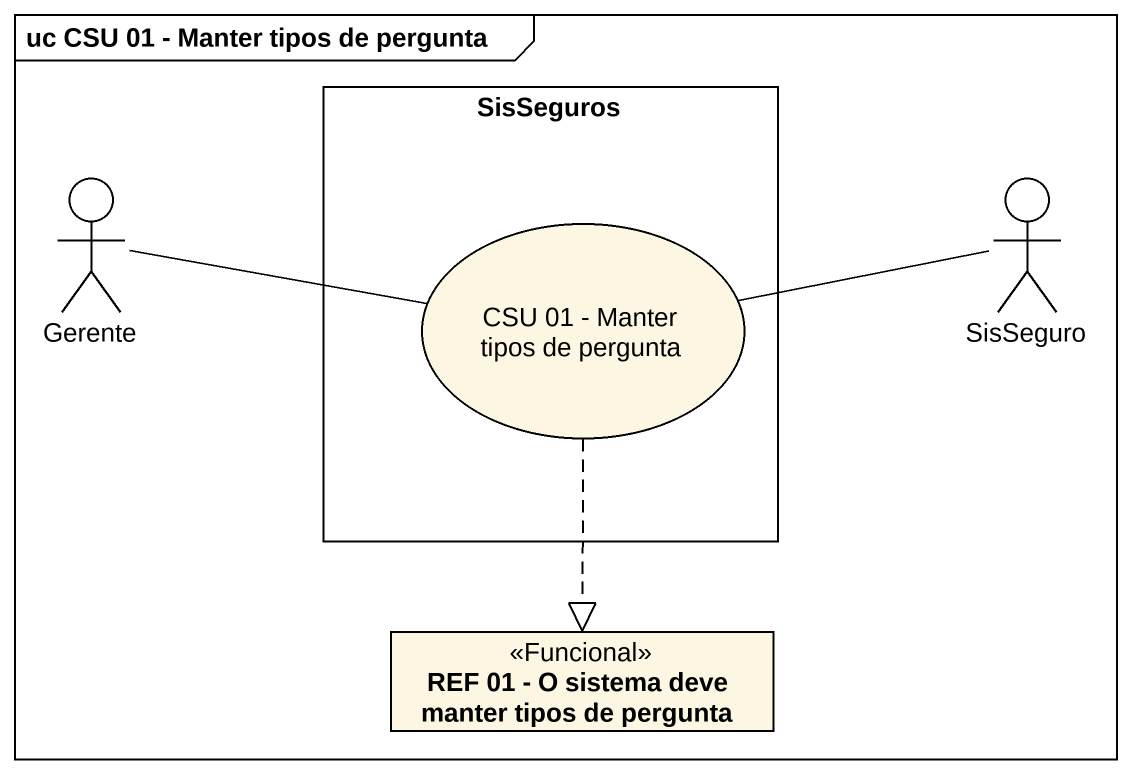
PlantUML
@startuml
mainframe uc CSU 01 - Manter tipos de pergunta
allowmixing
hide circle
hide empty members
rectangle SisSeguros {
  usecase "CSU 01 - Manter tipos de pergunta" as CSU_01_Manter_tipos_de
}
actor Gerente
actor SisSeguro
class "REF 01 - O sistema deve manter tipos de pergunta" as REF_01_O_sistema_deve <<Funcional>>
Gerente -right- CSU_01_Manter_tipos_de
SisSeguro -left- CSU_01_Manter_tipos_de
CSU_01_Manter_tipos_de ..|> REF_01_O_sistema_deve
@enduml
